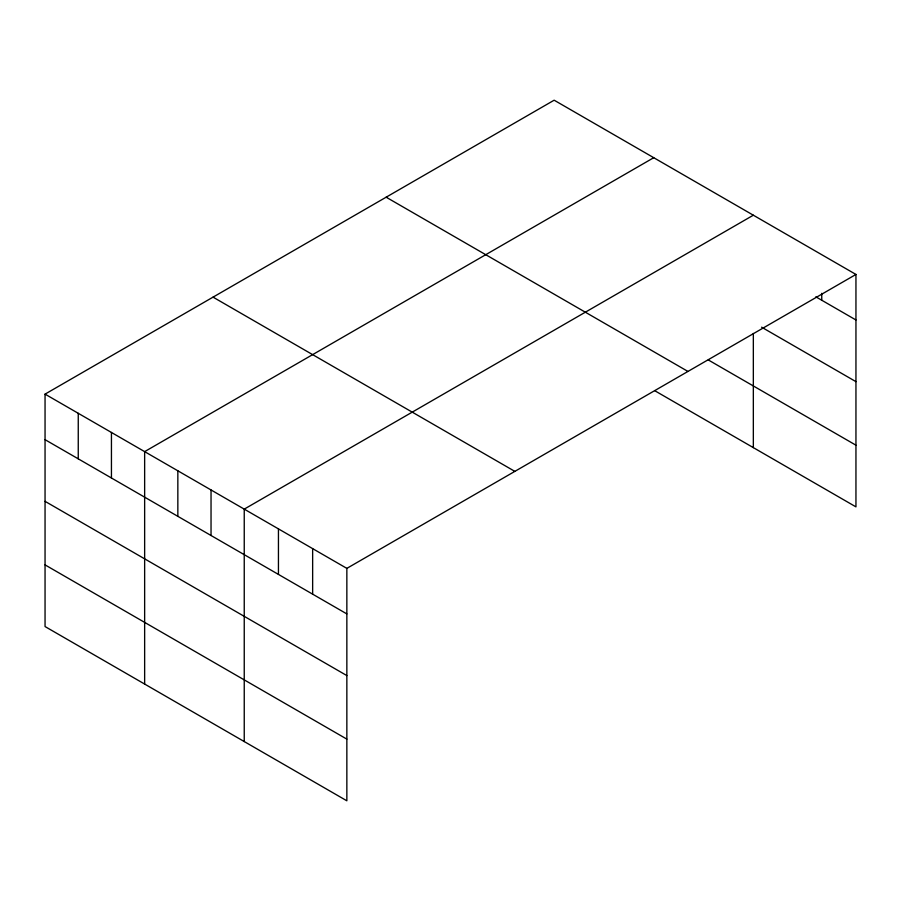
<?xml version="1.0" encoding="UTF-8"?>
<svg xmlns="http://www.w3.org/2000/svg" width="901" height="901" viewBox="0 0 901 901"><rect width="100%" height="100%" fill="white"/><g stroke="black" fill="none" stroke-linecap="round" stroke-linejoin="round"><path stroke-width="1.35" d="M855.95 274.445L346.851 568.373L346.851 800.798L45.05 626.555L45.05 394.131L554.149 100.202L855.95 274.445L855.95 506.869L654.926 390.809M653.743 157.698L144.644 451.626L144.644 684.05M753.337 215.204L244.239 509.133L244.239 741.557M815.844 296.823L855.95 319.979M761.593 327.176L855.95 381.652M708.287 359.938L855.95 445.195M386.146 197.195L687.947 371.437M213.053 297.139L514.854 471.381M45.05 394.131L346.851 568.373M45.05 439.665L346.851 613.908M45.05 501.339L346.851 675.581M45.05 564.882L346.851 739.124M821.746 293.332L821.746 300.224M753.337 333.46L753.337 447.628M312.647 548.619L312.647 594.153M278.443 528.876L278.443 574.41M211.037 489.964L211.037 535.498M177.846 470.795L177.846 516.329M111.442 432.457L111.442 477.992M78.252 413.3L78.252 458.823"/></g></svg>
